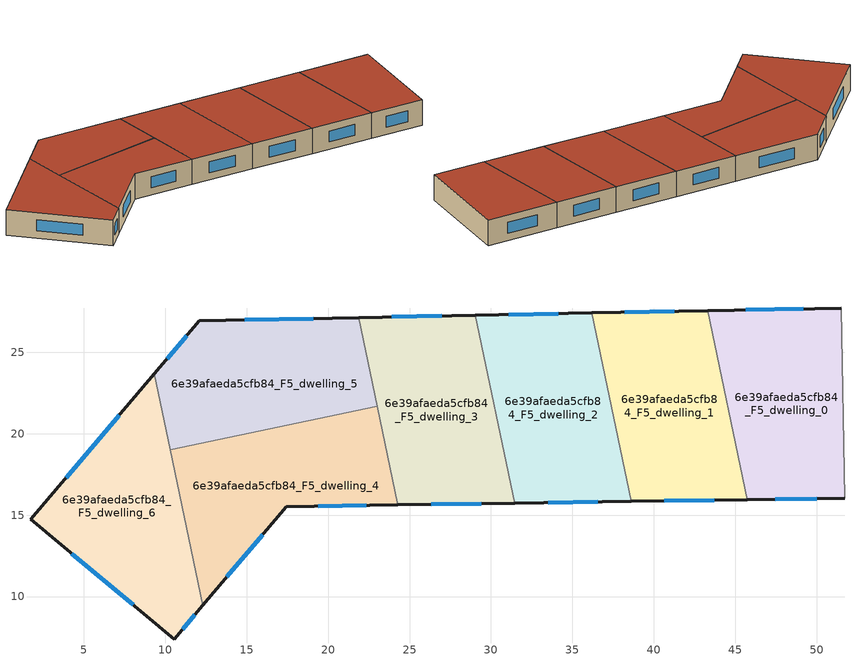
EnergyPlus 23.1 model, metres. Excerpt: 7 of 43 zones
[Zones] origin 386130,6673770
6e39afaeda5cfb84_F5_dwelling_0
 floor to 6e39afaeda5cfb84_F4_dwelling_0 (EU_floor_Construction): 51.52,27.72 51.72,16.04 45.74,15.95 43.3,27.55 z15
 wall outside (EU_wall_Construction): 51.52,27.72 43.3,27.55 / 45.74,15.95 51.72,16.04 z15:18
 wall to 6e39afaeda5cfb84_F5_dwelling_1 (EU_wall_Construction): 43.3,27.55 45.74,15.95 z15:18
 wall adiabatic (EU_wall_Construction): 51.72,16.04 51.52,27.72 z15:18
 window (EU_Window_Construction): 49.17,27.67 45.65,27.6 / 47.45,15.97 50.01,16.01 z15.86:17.14
 roof outside (EU_roof_Construction): 51.72,16.04 51.52,27.72 43.3,27.55 45.74,15.95 z18
6e39afaeda5cfb84_F5_dwelling_1
 floor to 6e39afaeda5cfb84_F4_dwelling_1 (EU_floor_Construction): 43.3,27.55 45.74,15.95 38.61,15.84 36.18,27.41 z15
 wall outside (EU_wall_Construction): 43.3,27.55 36.18,27.41 / 38.61,15.84 45.74,15.95 z15:18
 wall to 6e39afaeda5cfb84_F5_dwelling_2 (EU_wall_Construction): 36.18,27.41 38.61,15.84 z15:18
 window (EU_Window_Construction): 41.27,27.51 38.21,27.45 / 40.65,15.87 43.7,15.92 z15.86:17.14
 roof outside (EU_roof_Construction): 45.74,15.95 43.3,27.55 36.18,27.41 38.61,15.84 z18
6e39afaeda5cfb84_F5_dwelling_2
 floor to 6e39afaeda5cfb84_F4_dwelling_2 (EU_floor_Construction): 36.18,27.41 38.61,15.84 31.46,15.74 29.04,27.27 z15
 wall outside (EU_wall_Construction): 36.18,27.41 29.04,27.27 / 31.46,15.74 38.61,15.84 z15:18
 wall to 6e39afaeda5cfb84_F5_dwelling_3 (EU_wall_Construction): 29.04,27.27 31.46,15.74 z15:18
 window (EU_Window_Construction): 34.14,27.37 31.08,27.31 / 33.51,15.77 36.57,15.81 z15.86:17.14
 roof outside (EU_roof_Construction): 38.61,15.84 36.18,27.41 29.04,27.27 31.46,15.74 z18
6e39afaeda5cfb84_F5_dwelling_3
 floor to 6e39afaeda5cfb84_F4_dwelling_3 (EU_floor_Construction): 29.04,27.27 31.46,15.74 24.29,15.63 21.88,27.13 z15
 wall outside (EU_wall_Construction): 29.04,27.27 21.88,27.13 / 24.29,15.63 31.46,15.74 z15:18
 wall to 6e39afaeda5cfb84_F5_dwelling_4 (EU_wall_Construction): 23.02,21.67 24.29,15.63 z15:18
 wall to 6e39afaeda5cfb84_F5_dwelling_5 (EU_wall_Construction): 21.88,27.13 23.02,21.67 z15:18
 window (EU_Window_Construction): 26.99,27.23 23.92,27.17 / 26.34,15.66 29.41,15.71 z15.86:17.14
 roof outside (EU_roof_Construction): 31.46,15.74 29.04,27.27 21.88,27.13 24.29,15.63 z18
6e39afaeda5cfb84_F5_dwelling_4
 floor to 6e39afaeda5cfb84_F4_dwelling_4 (EU_floor_Construction): 23.02,21.67 24.29,15.63 17.44,15.53 12.32,9.47 10.32,19 z15
 wall outside (EU_wall_Construction): 12.32,9.47 17.44,15.53 24.29,15.63 z15:18
 wall to 6e39afaeda5cfb84_F5_dwelling_5 (EU_wall_Construction): 23.02,21.67 10.32,19 z15:18
 wall to 6e39afaeda5cfb84_F5_dwelling_6 (EU_wall_Construction): 10.32,19 12.32,9.47 z15:18
 window (EU_Window_Construction): 19.4,15.56 22.33,15.6 / 13.78,11.2 15.98,13.8 z15.86:17.14
 roof outside (EU_roof_Construction): 24.29,15.63 23.02,21.67 10.32,19 12.32,9.47 17.44,15.53 z18
6e39afaeda5cfb84_F5_dwelling_5
 floor to 6e39afaeda5cfb84_F4_dwelling_5 (EU_floor_Construction): 21.88,27.13 23.02,21.67 10.32,19 9.33,23.68 12.09,26.93 z15
 wall outside (EU_wall_Construction): 21.88,27.13 12.09,26.93 9.33,23.68 z15:18
 wall to 6e39afaeda5cfb84_F5_dwelling_6 (EU_wall_Construction): 9.33,23.68 10.31,19.01 z15:18
 window (EU_Window_Construction): 19.08,27.07 14.89,26.99 / 11.31,26 10.12,24.61 z15.86:17.14
 roof outside (EU_roof_Construction): 23.02,21.67 21.88,27.13 12.09,26.93 9.33,23.68 10.32,19 z18
6e39afaeda5cfb84_F5_dwelling_6
 floor to 6e39afaeda5cfb84_F4_dwelling_6 (EU_floor_Construction): 9.33,23.68 12.32,9.47 10.56,7.39 1.75,14.73 z15
 wall outside (EU_wall_Construction): 9.33,23.68 1.75,14.73 10.56,7.39 12.32,9.47 z15:18
 window (EU_Window_Construction): 11.06,7.99 11.81,8.88 / 4.26,12.64 8.04,9.49 / 7.17,21.12 3.91,17.29 z15.86:17.14
 roof outside (EU_roof_Construction): 10.56,7.39 12.32,9.47 9.33,23.68 1.75,14.73 z18
[Building]
EU S2 Campaign: North Axis=0; Terrain=City; Solar Distribution=FullExterior
[Site:Location]
Helsinki-Vantaa.AP: Latitude=60.317; Longitude=24.963; Time Zone=2; Elevation=54.6
[SizingPeriod:WeatherFileDays]
AnnualSizingPeriod: Begin Month=1; Begin Day of Month=1; End Month=12; End Day of Month=31; Day of Week for Start Day=Monday; Use Weather File Daylight Saving Period=No; Use Weather File Rain and Snow Indicators=No
[MATERIAL]
EU_InternalMass_Material: Roughness=MediumRough; Thickness=0.1; Conductivity=1; Density=1800; Specific Heat=900; Thermal Absorptance=0.9; Solar Absorptance=0.7; Visible Absorptance=0.7
[MATERIAL:NOMASS] Roughness=MediumRough; Thermal Absorptance=0.9; Solar Absorptance=0.7; Visible Absorptance=0.7
Name | Thermal Resistance
EU_wall_NoMass | 1.10183
EU_roof_NoMass; EU_floor_NoMass | 1.70606
[WINDOWMATERIAL:SIMPLEGLAZINGSYSTEM]
EU_Window_SimpleGlazing: UFactor=3.11035; Solar Heat Gain Coefficient=0.8; Visible Transmittance=0.8
[CONSTRUCTION]
EU_wall_Construction: EU_wall_NoMass
EU_roof_Construction: EU_roof_NoMass
EU_floor_Construction: EU_floor_NoMass
EU_Window_Construction: EU_Window_SimpleGlazing
EU_InternalMass_Construction: EU_InternalMass_Material
[ZONE] Type=1; Multiplier=1; Ceiling Height=autocalculate; Floor Area=autocalculate; Part of Total Floor Area=Yes
Name | Volume
6e39afaeda5cfb84_F5_dwelling_0 | 248.549
6e39afaeda5cfb84_F5_dwelling_1 | 248.548
6e39afaeda5cfb84_F5_dwelling_2 | 248.556
6e39afaeda5cfb84_F5_dwelling_3 | 248.576
6e39afaeda5cfb84_F5_dwelling_4 | 248.552
6e39afaeda5cfb84_F5_dwelling_5 | 248.555
6e39afaeda5cfb84_F5_dwelling_6 | 248.569
[INTERNALMASS] Construction=EU_InternalMass_Construction
Name | Zone or ZoneList | Surface Area
6e39afaeda5cfb84_F5_dwelling_0_EU_InternalMass | 6e39afaeda5cfb84_F5_dwelling_0 | 82.85
6e39afaeda5cfb84_F5_dwelling_1_EU_InternalMass | 6e39afaeda5cfb84_F5_dwelling_1 | 82.8492
6e39afaeda5cfb84_F5_dwelling_2_EU_InternalMass | 6e39afaeda5cfb84_F5_dwelling_2 | 82.8519
6e39afaeda5cfb84_F5_dwelling_3_EU_InternalMass | 6e39afaeda5cfb84_F5_dwelling_3 | 82.8586
6e39afaeda5cfb84_F5_dwelling_4_EU_InternalMass | 6e39afaeda5cfb84_F5_dwelling_4 | 82.8512
6e39afaeda5cfb84_F5_dwelling_5_EU_InternalMass | 6e39afaeda5cfb84_F5_dwelling_5 | 82.8522
6e39afaeda5cfb84_F5_dwelling_6_EU_InternalMass | 6e39afaeda5cfb84_F5_dwelling_6 | 82.8565
[OTHEREQUIPMENT] Fuel Type=Electricity; Design Level Calculation Method=Watts/Area; Power per Zone Floor Area=1; Fraction Latent=0; Fraction Radiant=0; Fraction Lost=0; Carbon Dioxide Generation Rate=0; EndUse Subcategory=EU_Step8_InternalGains
Name | Zone or ZoneList or Space or SpaceList | Schedule
EU_Step8_InternalGain_6e39afaeda5cfb84_F5_dwelling_0_f000 | 6e39afaeda5cfb84_F5_dwelling_0 | EU_Step8_GainSchedule_6e39afaeda5cfb84_F5_dwelling_0_f000
EU_Step8_InternalGain_6e39afaeda5cfb84_F5_dwelling_1_f000 | 6e39afaeda5cfb84_F5_dwelling_1 | EU_Step8_GainSchedule_6e39afaeda5cfb84_F5_dwelling_1_f000
EU_Step8_InternalGain_6e39afaeda5cfb84_F5_dwelling_2_f000 | 6e39afaeda5cfb84_F5_dwelling_2 | EU_Step8_GainSchedule_6e39afaeda5cfb84_F5_dwelling_2_f000
EU_Step8_InternalGain_6e39afaeda5cfb84_F5_dwelling_3_f000 | 6e39afaeda5cfb84_F5_dwelling_3 | EU_Step8_GainSchedule_6e39afaeda5cfb84_F5_dwelling_3_f000
EU_Step8_InternalGain_6e39afaeda5cfb84_F5_dwelling_4_f000 | 6e39afaeda5cfb84_F5_dwelling_4 | EU_Step8_GainSchedule_6e39afaeda5cfb84_F5_dwelling_4_f000
EU_Step8_InternalGain_6e39afaeda5cfb84_F5_dwelling_5_f000 | 6e39afaeda5cfb84_F5_dwelling_5 | EU_Step8_GainSchedule_6e39afaeda5cfb84_F5_dwelling_5_f000
EU_Step8_InternalGain_6e39afaeda5cfb84_F5_dwelling_6_f000 | 6e39afaeda5cfb84_F5_dwelling_6 | EU_Step8_GainSchedule_6e39afaeda5cfb84_F5_dwelling_6_f000
[ZONEVENTILATION:DESIGNFLOWRATE] Schedule=EU_AlwaysOn; Design Flow Rate Calculation Method=AirChanges/Hour; Air Changes per Hour=0.756316; Ventilation Type=Natural; Fan Pressure Rise=0; Fan Total Efficiency=1; Constant Term Coefficient=1; Temperature Term Coefficient=0; Velocity Term Coefficient=0; Velocity Squared Term Coefficient=0; Minimum Indoor Temperature=-100; Maximum Indoor Temperature=100; Delta Temperature=-100; Minimum Outdoor Temperature=-100; Maximum Outdoor Temperature=100; Maximum Wind Speed=40
Name | Zone or ZoneList or Space or SpaceList
EU_ConstantAir_6e39afaeda5cfb84_F5_dwelling_0 | 6e39afaeda5cfb84_F5_dwelling_0
EU_ConstantAir_6e39afaeda5cfb84_F5_dwelling_1 | 6e39afaeda5cfb84_F5_dwelling_1
EU_ConstantAir_6e39afaeda5cfb84_F5_dwelling_2 | 6e39afaeda5cfb84_F5_dwelling_2
EU_ConstantAir_6e39afaeda5cfb84_F5_dwelling_3 | 6e39afaeda5cfb84_F5_dwelling_3
EU_ConstantAir_6e39afaeda5cfb84_F5_dwelling_4 | 6e39afaeda5cfb84_F5_dwelling_4
EU_ConstantAir_6e39afaeda5cfb84_F5_dwelling_5 | 6e39afaeda5cfb84_F5_dwelling_5
EU_ConstantAir_6e39afaeda5cfb84_F5_dwelling_6 | 6e39afaeda5cfb84_F5_dwelling_6
[HVACTEMPLATE:THERMOSTAT] Constant Heating Setpoint=20; Constant Cooling Setpoint=50
EU_HeatOnly_6e39afaeda5cfb84_F0_dwelling_0; EU_HeatOnly_6e39afaeda5cfb84_F0_dwelling_1; EU_HeatOnly_6e39afaeda5cfb84_F0_dwelling_2; EU_HeatOnly_6e39afaeda5cfb84_F0_dwelling_3; EU_HeatOnly_6e39afaeda5cfb84_F0_dwelling_4; EU_HeatOnly_6e39afaeda5cfb84_F0_dwelling_5; EU_HeatOnly_6e39afaeda5cfb84_F0_dwelling_6; EU_HeatOnly_6e39afaeda5cfb84_F0_dwelling_7; EU_HeatOnly_6e39afaeda5cfb84_F1_dwelling_0; EU_HeatOnly_6e39afaeda5cfb84_F1_dwelling_1; EU_HeatOnly_6e39afaeda5cfb84_F1_dwelling_2; EU_HeatOnly_6e39afaeda5cfb84_F1_dwelling_3; EU_HeatOnly_6e39afaeda5cfb84_F1_dwelling_4; EU_HeatOnly_6e39afaeda5cfb84_F1_dwelling_5; EU_HeatOnly_6e39afaeda5cfb84_F1_dwelling_6; EU_HeatOnly_6e39afaeda5cfb84_F2_dwelling_0; EU_HeatOnly_6e39afaeda5cfb84_F2_dwelling_1; EU_HeatOnly_6e39afaeda5cfb84_F2_dwelling_2; EU_HeatOnly_6e39afaeda5cfb84_F2_dwelling_3; EU_HeatOnly_6e39afaeda5cfb84_F2_dwelling_4; EU_HeatOnly_6e39afaeda5cfb84_F2_dwelling_5; EU_HeatOnly_6e39afaeda5cfb84_F2_dwelling_6; EU_HeatOnly_6e39afaeda5cfb84_F3_dwelling_0; EU_HeatOnly_6e39afaeda5cfb84_F3_dwelling_1; EU_HeatOnly_6e39afaeda5cfb84_F3_dwelling_2; EU_HeatOnly_6e39afaeda5cfb84_F3_dwelling_3; EU_HeatOnly_6e39afaeda5cfb84_F3_dwelling_4; EU_HeatOnly_6e39afaeda5cfb84_F3_dwelling_5; EU_HeatOnly_6e39afaeda5cfb84_F3_dwelling_6; EU_HeatOnly_6e39afaeda5cfb84_F4_dwelling_0; EU_HeatOnly_6e39afaeda5cfb84_F4_dwelling_1; EU_HeatOnly_6e39afaeda5cfb84_F4_dwelling_2; EU_HeatOnly_6e39afaeda5cfb84_F4_dwelling_3; EU_HeatOnly_6e39afaeda5cfb84_F4_dwelling_4; EU_HeatOnly_6e39afaeda5cfb84_F4_dwelling_5; EU_HeatOnly_6e39afaeda5cfb84_F4_dwelling_6; EU_HeatOnly_6e39afaeda5cfb84_F5_dwelling_0; EU_HeatOnly_6e39afaeda5cfb84_F5_dwelling_1; EU_HeatOnly_6e39afaeda5cfb84_F5_dwelling_2; EU_HeatOnly_6e39afaeda5cfb84_F5_dwelling_3; EU_HeatOnly_6e39afaeda5cfb84_F5_dwelling_4; EU_HeatOnly_6e39afaeda5cfb84_F5_dwelling_5; EU_HeatOnly_6e39afaeda5cfb84_F5_dwelling_6
[HVACTEMPLATE:ZONE:IDEALLOADSAIRSYSTEM] System Availability Schedule=EU_AlwaysOn; Maximum Heating Supply Air Temperature=50; Minimum Cooling Supply Air Temperature=13; Maximum Heating Supply Air Humidity Ratio=0.0156; Minimum Cooling Supply Air Humidity Ratio=0.0077; Heating Limit=NoLimit; Cooling Limit=NoLimit; Heating Availability Schedule=EU_AlwaysOn; Cooling Availability Schedule=EU_CoolingOff; Dehumidification Control Type=ConstantSensibleHeatRatio; Cooling Sensible Heat Ratio=0.7; Dehumidification Setpoint=60; Humidification Control Type=None; Humidification Setpoint=30; Outdoor Air Method=None; Outdoor Air Flow Rate per Person=0.00944; Outdoor Air Flow Rate per Zone Floor Area=0; Outdoor Air Flow Rate per Zone=0; Demand Controlled Ventilation Type=None; Outdoor Air Economizer Type=NoEconomizer; Heat Recovery Type=None; Sensible Heat Recovery Effectiveness=0.7; Latent Heat Recovery Effectiveness=0.65
Name | Template Thermostat
6e39afaeda5cfb84_F5_dwelling_0 | EU_HeatOnly_6e39afaeda5cfb84_F5_dwelling_0
6e39afaeda5cfb84_F5_dwelling_1 | EU_HeatOnly_6e39afaeda5cfb84_F5_dwelling_1
6e39afaeda5cfb84_F5_dwelling_2 | EU_HeatOnly_6e39afaeda5cfb84_F5_dwelling_2
6e39afaeda5cfb84_F5_dwelling_3 | EU_HeatOnly_6e39afaeda5cfb84_F5_dwelling_3
6e39afaeda5cfb84_F5_dwelling_4 | EU_HeatOnly_6e39afaeda5cfb84_F5_dwelling_4
6e39afaeda5cfb84_F5_dwelling_5 | EU_HeatOnly_6e39afaeda5cfb84_F5_dwelling_5
6e39afaeda5cfb84_F5_dwelling_6 | EU_HeatOnly_6e39afaeda5cfb84_F5_dwelling_6
[SIZING:ZONE] Zone Cooling Design Supply Air Temperature Input Method=SupplyAirTemperature; Zone Cooling Design Supply Air Temperature=13; Zone Heating Design Supply Air Temperature Input Method=SupplyAirTemperature; Zone Heating Design Supply Air Temperature=50; Zone Cooling Design Supply Air Humidity Ratio=0.008; Zone Heating Design Supply Air Humidity Ratio=0.008; Cooling Design Air Flow Method=DesignDay; Cooling Design Air Flow Rate=0; Cooling Minimum Air Flow per Zone Floor Area=0.000762; Cooling Minimum Air Flow=0; Cooling Minimum Air Flow Fraction=0.2; Heating Design Air Flow Method=DesignDay; Heating Design Air Flow Rate=0; Heating Maximum Air Flow per Zone Floor Area=0.002032; Heating Maximum Air Flow=0.141576; Heating Maximum Air Flow Fraction=0.3; Account for Dedicated Outdoor Air System=No; Dedicated Outdoor Air System Control Strategy=NeutralSupplyAir; Dedicated Outdoor Air Low Setpoint Temperature for Design=autosize; Dedicated Outdoor Air High Setpoint Temperature for Design=autosize; Zone Load Sizing Method=Sensible Load Only No Latent Load; Zone Latent Cooling Design Supply Air Humidity Ratio Input Method=HumidityRatioDifference; Zone Cooling Design Supply Air Humidity Ratio Difference=0.005; Zone Latent Heating Design Supply Air Humidity Ratio Input Method=HumidityRatioDifference; Zone Humidification Design Supply Air Humidity Ratio Difference=0.005
6e39afaeda5cfb84_F5_dwelling_0; 6e39afaeda5cfb84_F5_dwelling_1; 6e39afaeda5cfb84_F5_dwelling_2; 6e39afaeda5cfb84_F5_dwelling_3; 6e39afaeda5cfb84_F5_dwelling_4; 6e39afaeda5cfb84_F5_dwelling_5; 6e39afaeda5cfb84_F5_dwelling_6
[SCHEDULE:CONSTANT]
Name | Hourly Value
EU_AlwaysOn | 1
EU_CoolingOff | 0
[SCHEDULE:FILE] Column Number=1; Rows to Skip at Top=0; Number of Hours of Data=8760; Column Separator=Comma; Interpolate to Timestep=No; Minutes per Item=60; Adjust Schedule for Daylight Savings=Yes
Name | File
EU_Step8_GainSchedule_6e39afaeda5cfb84_F5_dwelling_0_f000 | ../../schedules/6e39afaeda5cfb84/6e39afaeda5cfb84_F5_dwelling_0_f000_gain.csv
EU_Step8_GainSchedule_6e39afaeda5cfb84_F5_dwelling_1_f000 | ../../schedules/6e39afaeda5cfb84/6e39afaeda5cfb84_F5_dwelling_1_f000_gain.csv
EU_Step8_GainSchedule_6e39afaeda5cfb84_F5_dwelling_2_f000 | ../../schedules/6e39afaeda5cfb84/6e39afaeda5cfb84_F5_dwelling_2_f000_gain.csv
EU_Step8_GainSchedule_6e39afaeda5cfb84_F5_dwelling_3_f000 | ../../schedules/6e39afaeda5cfb84/6e39afaeda5cfb84_F5_dwelling_3_f000_gain.csv
EU_Step8_GainSchedule_6e39afaeda5cfb84_F5_dwelling_4_f000 | ../../schedules/6e39afaeda5cfb84/6e39afaeda5cfb84_F5_dwelling_4_f000_gain.csv
EU_Step8_GainSchedule_6e39afaeda5cfb84_F5_dwelling_5_f000 | ../../schedules/6e39afaeda5cfb84/6e39afaeda5cfb84_F5_dwelling_5_f000_gain.csv
EU_Step8_GainSchedule_6e39afaeda5cfb84_F5_dwelling_6_f000 | ../../schedules/6e39afaeda5cfb84/6e39afaeda5cfb84_F5_dwelling_6_f000_gain.csv
